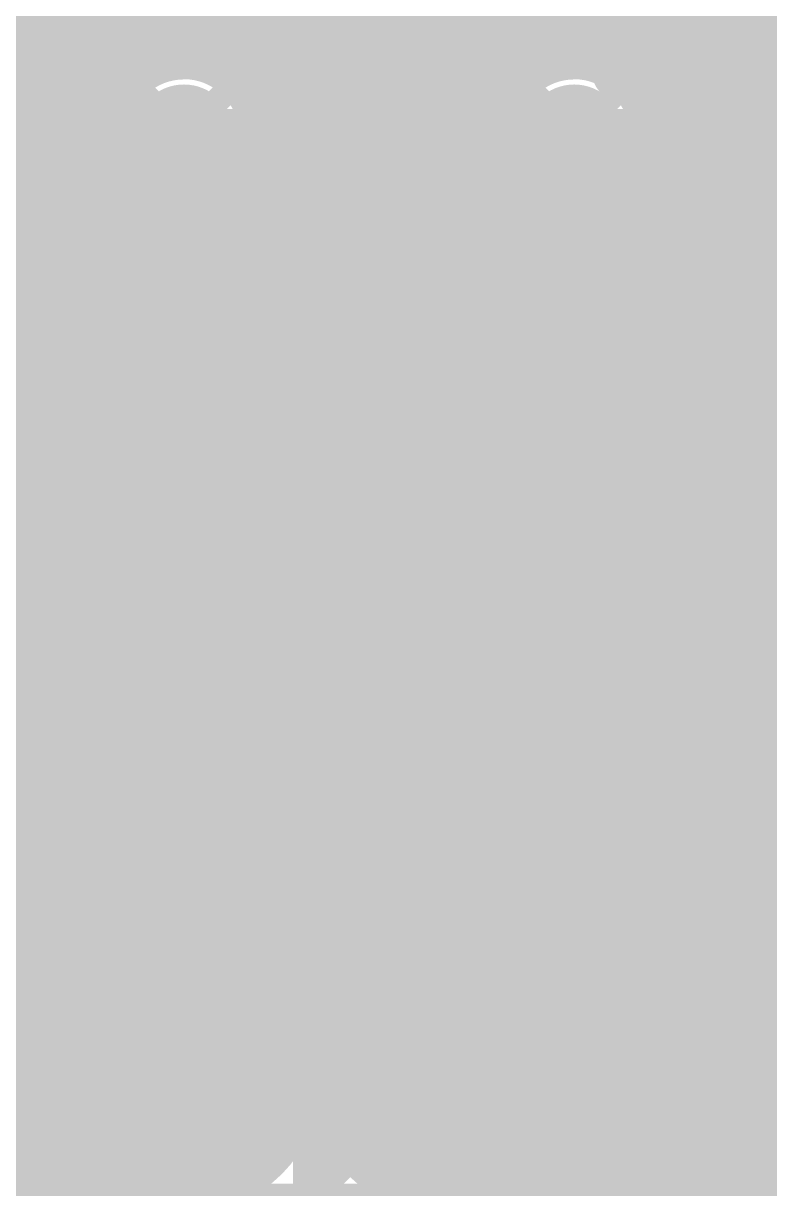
# Model space of a CAD drawing. Extents: x -118 to 4, y -52 to 56.
# Drawn here: x -15.62 to -8.09, y 8.43 to 20.19 of the extents above; entities that cross this region are included whole.
import ezdxf

# ---------------------------------------------------------------- set-up
doc = ezdxf.new("R2010")
doc.units = 0
doc.header["$MEASUREMENT"] = 0
doc.layers.get('0').update_dxf_attribs({"linetype": 'CONTINUOUS'})
for name, color, linetype in [('22-302-0_BOT', 7, 'CONTINUOUS'), ('22-302-0_DRD', 7, 'CONTINUOUS'), ('22-302-0_DRL', 2, 'CONTINUOUS'), ('22-302-0_GND', 1, 'CONTINUOUS'), ('22-302-0_IN1', 3, 'CONTINUOUS'), ('22-302-0_SMB', 5, 'CONTINUOUS'), ('22-302-0_SMT', 10, 'CONTINUOUS'), ('22-302-0_SPT', 9, 'CONTINUOUS'), ('22-302-0_SST', 11, 'CONTINUOUS'), ('22-302-0_TOP', 13, 'CONTINUOUS'), ('THRUHOLE_TAP', 7, 'CONTINUOUS')]:
    doc.layers.add(name, color=color, linetype=linetype)

# ---------------------------------------------------------------- blocks, each defined once
blk = doc.blocks.new('OBLONG_22')
at = {"const_width": 1.6002}
blk.add_lwpolyline([(0, 0.19939), (0, -0.19939)], dxfattribs=at)
at = {"const_width": 0.8001}
for points in [[(-0.40005, 0.19939, 1), (0.40005, 0.19939, 1)], [(-0.40005, -0.19939, 1), (0.40005, -0.19939, 1)]]:
    blk.add_lwpolyline(points, format="xyb", close=True, dxfattribs=at)
blk = doc.blocks.new('ROUND_50')
at = {"const_width": 0.35052}
blk.add_lwpolyline([(-0.17526, 0, 1), (0.17526, 0, 1)], format="xyb", close=True, dxfattribs=at)
blk = doc.blocks.new('ROUND_100')
at = {"const_width": 0.59944}
blk.add_lwpolyline([(-0.29972, 0, 1), (0.29972, 0, 1)], format="xyb", close=True, dxfattribs=at)
blk = doc.blocks.new('ROUND_107')
at = {"const_width": 0.10033}
blk.add_lwpolyline([(-0.050164, 0, 1), (0.050164, 0, 1)], format="xyb", close=True, dxfattribs=at)
blk = doc.blocks.new('ROUND_78')
at = {"const_width": 1.30429}
blk.add_lwpolyline([(-0.652144, 0, 1), (0.652144, 0, 1)], format="xyb", close=True, dxfattribs=at)
blk = doc.blocks.new('ROUND_93')
at = {"const_width": 0.50038}
blk.add_lwpolyline([(-0.25019, 0, 1), (0.25019, 0, 1)], format="xyb", close=True, dxfattribs=at)
blk = doc.blocks.new('ROUND_21')
at = {"const_width": 0.99949}
blk.add_lwpolyline([(-0.499744, 0, 1), (0.499744, 0, 1)], format="xyb", close=True, dxfattribs=at)
blk = doc.blocks.new('ROUND_58')
at = {"const_width": 0.35052}
blk.add_lwpolyline([(-0.17526, 0, 1), (0.17526, 0, 1)], format="xyb", close=True, dxfattribs=at)
blk = doc.blocks.new('RECTANGLE_2')
blk.add_solid([(0.4826, 0.4064), (0.4826, -0.4064), (-0.4826, 0.4064), (-0.4826, -0.4064)])
blk = doc.blocks.new('RECTANGLE_38')
blk.add_solid([(0.44958, 0.65024), (0.44958, -0.65024), (-0.44958, 0.65024), (-0.44958, -0.65024)])
blk = doc.blocks.new('ROUND_98')
at = {"const_width": 0.10033}
blk.add_lwpolyline([(-0.050164, 0, 1), (0.050164, 0, 1)], format="xyb", close=True, dxfattribs=at)

msp = doc.modelspace()

# ---------------------------------------------------------------- linework, layer by layer
at = {"layer": '22-302-0_BOT'}
for points, const_width in [([(-61.5823, 19.1262), (-60.7441, 18.288), (-60.706, 18.288), (-57.658, 15.24), (-39.878, 15.24), (-38.481, 16.637), (-25.527, 16.637), (-24.13, 18.034), (-18.796, 18.034), (-17.018, 19.812), (-5.842, 19.812), (-1.016, 24.638), (-1.016, 39.751)], 0.2032), ([(1.651, 19.2024), (-16.764, 19.2024)], 0.254), ([(-5.842, 19.2024), (-16.764, 19.2024)], 0.254), ([(-15.6718, 19.2024), (-15.6718, 13.335)], 0.254), ([(-15.4432, 19.2024), (-15.4432, 13.335)], 0.254), ([(-15.2146, 19.2024), (-15.2146, 13.335)], 0.254), ([(-14.986, 19.2024), (-14.986, 13.335)], 0.254), ([(-14.7574, 19.2024), (-14.7574, 13.335)], 0.254), ([(-14.5288, 19.2024), (-14.5288, 13.335)], 0.254), ([(-14.3002, 19.2024), (-14.3002, 13.335)], 0.254), ([(-14.0716, 19.2024), (-14.0716, 13.335)], 0.254), ([(-13.843, 19.2024), (-13.843, 13.335)], 0.254), ([(-13.6144, 19.2024), (-13.6144, 13.335)], 0.254), ([(-13.3858, 19.2024), (-13.3858, 13.335)], 0.254), ([(-13.1572, 19.2024), (-13.1572, 13.335)], 0.254), ([(-12.9286, 19.2024), (-12.9286, 13.335)], 0.254), ([(-12.7, 19.2024), (-12.7, 13.335)], 0.254), ([(-12.4714, 19.2024), (-12.4714, 13.335)], 0.254), ([(-12.2428, 19.2024), (-12.2428, 13.335)], 0.254), ([(-12.0142, 19.2024), (-12.0142, 13.335)], 0.254), ([(-11.7856, 19.2024), (-11.7856, 13.335)], 0.254), ([(-11.557, 19.2024), (-11.557, 13.335)], 0.254), ([(-11.3284, 19.2024), (-11.3284, 13.335)], 0.254), ([(-11.0998, 19.2024), (-11.0998, 13.335)], 0.254), ([(-10.8712, 19.2024), (-10.8712, 13.335)], 0.254), ([(-10.6426, 19.2024), (-10.6426, 13.335)], 0.254), ([(-10.414, 19.2024), (-10.414, 13.335)], 0.254), ([(-10.1854, 19.2024), (-10.1854, 13.335)], 0.254), ([(-9.9568, 19.2024), (-9.9568, 13.335)], 0.254), ([(-9.7282, 19.2024), (-9.7282, 13.335)], 0.254), ([(-9.4996, 19.2024), (-9.4996, 13.335)], 0.254), ([(-9.271, 19.2024), (-9.271, 13.335)], 0.254), ([(-9.0424, 19.2024), (-9.0424, 13.335)], 0.254), ([(-8.8138, 19.2024), (-8.8138, 13.335)], 0.254), ([(-8.5852, 19.2024), (-8.5852, 13.335)], 0.254), ([(-8.3566, 19.2024), (-8.3566, 13.335)], 0.254), ([(-8.128, 19.2024), (-8.128, 13.335)], 0.254), ([(1.651, 18.9738), (-16.9926, 18.9738)], 0.254), ([(1.651, 18.7452), (-17.2212, 18.7452)], 0.254), ([(1.651, 18.5166), (-17.272, 18.5166)], 0.254), ([(1.651, 18.288), (-17.272, 18.288)], 0.254), ([(1.651, 18.0594), (-17.272, 18.0594)], 0.254), ([(1.651, 17.8308), (-17.272, 17.8308)], 0.254), ([(1.651, 17.6022), (-17.272, 17.6022)], 0.254), ([(1.651, 17.3736), (-17.272, 17.3736)], 0.254), ([(1.651, 17.145), (-17.272, 17.145)], 0.254), ([(1.651, 16.9164), (-17.272, 16.9164)], 0.254), ([(1.651, 16.6878), (-17.272, 16.6878)], 0.254), ([(1.651, 16.4592), (-17.272, 16.4592)], 0.254), ([(1.651, 16.2306), (-17.272, 16.2306)], 0.254), ([(1.651, 16.002), (-17.272, 16.002)], 0.254), ([(1.651, 15.7734), (-17.272, 15.7734)], 0.254), ([(1.651, 15.5448), (-17.272, 15.5448)], 0.254), ([(1.651, 15.3162), (-17.272, 15.3162)], 0.254), ([(1.651, 15.0876), (-17.272, 15.0876)], 0.254), ([(1.651, 14.859), (-17.272, 14.859)], 0.254), ([(1.651, 14.6304), (-17.02562, 14.6304)], 0.254), ([(1.651, 14.4018), (-16.87322, 14.4018)], 0.254), ([(1.651, 14.1732), (-16.80464, 14.1732)], 0.254), ([(1.651, 13.9446), (-16.8021, 13.9446)], 0.254), ([(1.651, 13.716), (-16.86052, 13.716)], 0.254), ([(1.651, 13.4874), (-17.00276, 13.4874)], 0.254), ([(-7.62, 13.335), (-17.17294, 13.335)], 0.254), ([(-8.255, 12.7), (-17.272, 12.7)], 0.254), ([(-15.5448, 12.7), (-15.5448, 10.40638)], 0.254), ([(-15.3162, 12.7), (-15.3162, 9.8933)], 0.254), ([(-15.0876, 12.7), (-15.0876, 6.63956)], 0.254), ([(-14.859, 12.7), (-14.859, 10.34796)], 0.254), ([(-14.6304, 12.7), (-14.6304, 10.5918)], 0.254), ([(-14.4018, 12.7), (-14.4018, 10.7315)], 0.254), ([(-14.1732, 12.7), (-14.1732, 10.8077)], 0.254), ([(-13.9446, 12.7), (-13.9446, 10.8331)], 0.254), ([(-13.716, 12.7), (-13.716, 10.81278)], 0.254), ([(-13.4874, 12.7), (-13.4874, 10.7442)], 0.254), ([(-13.2588, 12.7), (-13.2588, 10.61212)], 0.254), ([(-13.0302, 12.7), (-13.0302, 10.3886)], 0.254), ([(-12.8016, 12.7), (-12.8016, 9.7663)], 0.254), ([(-12.573, 12.7), (-12.573, 9.15416)], 0.254), ([(-12.3444, 12.7), (-12.3444, 10.36828)], 0.254), ([(-12.1158, 12.7), (-12.1158, 10.60196)], 0.254), ([(-11.8872, 12.7), (-11.8872, 10.73658)], 0.254), ([(-11.6586, 12.7), (-11.6586, 10.81024)], 0.254), ([(-11.43, 12.7), (-11.43, 10.83564)], 0.254), ([(-11.2014, 12.7), (-11.2014, 10.81024)], 0.254), ([(-10.9728, 12.7), (-10.9728, 10.73658)], 0.254), ([(-10.7442, 12.7), (-10.7442, 10.60196)], 0.254), ([(-10.5156, 12.7), (-10.5156, 10.36828)], 0.254), ([(-10.287, 12.7), (-10.287, 2.67716)], 0.254), ([(-10.0584, 12.7), (-10.0584, 9.7663)], 0.254), ([(-9.8298, 12.7), (-9.8298, 10.3886)], 0.254), ([(-9.6012, 12.7), (-9.6012, 10.61212)], 0.254), ([(-9.3726, 12.7), (-9.3726, 10.7442)], 0.254), ([(-9.144, 12.7), (-9.144, 10.81278)], 0.254), ([(-8.9154, 12.7), (-8.9154, 10.8331)], 0.254), ([(-8.6868, 12.7), (-8.6868, 10.8077)], 0.254), ([(-8.4582, 12.7), (-8.4582, 10.7315)], 0.254), ([(-8.255, 12.7), (-8.255, 10.60958)], 0.254), ([(-8.255, 12.5222), (-31.8516, 12.5222)], 0.254), ([(-8.255, 12.2936), (-31.8516, 12.2936)], 0.254), ([(-8.255, 12.065), (-31.8516, 12.065)], 0.254), ([(-8.255, 11.8364), (-31.8516, 11.8364)], 0.254), ([(-8.255, 11.6078), (-31.8516, 11.6078)], 0.254), ([(-8.255, 11.3792), (-31.8516, 11.3792)], 0.254), ([(-8.255, 11.1506), (-31.8516, 11.1506)], 0.254), ([(-8.255, 10.922), (-31.8516, 10.922)], 0.254), ([(-14.478, 10.6934), (-15.88262, 10.6934)], 0.254), ([(-11.9761, 10.6934), (-13.38326, 10.6934)], 0.254), ([(-9.47674, 10.6934), (-10.88136, 10.6934)], 0.254), ([(-8.255, 10.6934), (-8.382, 10.6934)], 0.254), ([(-14.76502, 10.4648), (-15.59306, 10.4648)], 0.254), ([(-12.26566, 10.4648), (-13.0937, 10.4648)], 0.254), ([(-9.7663, 10.4648), (-10.59434, 10.4648)], 0.254), ([(-14.92758, 10.2362), (-15.43304, 10.2362)], 0.254), ([(-12.42822, 10.2362), (-12.93114, 10.2362)], 0.254), ([(-9.92632, 10.2362), (-10.43178, 10.2362)], 0.254), ([(-15.01902, 10.0076), (-15.3416, 10.0076)], 0.254), ([(-12.51966, 10.0076), (-12.8397, 10.0076)], 0.254), ([(-10.01776, 10.0076), (-10.34034, 10.0076)], 0.254), ([(-15.05712, 9.779), (-15.30096, 9.779)], 0.254), ([(-12.55776, 9.779), (-12.8016, 9.779)], 0.254), ([(-10.0584, 9.779), (-10.30224, 9.779)], 0.254), ([(-15.30096, 9.70534), (-15.30096, 9.30402)], 0.254), ([(-15.05966, 9.70534), (-15.05966, 9.30402)], 0.254), ([(-12.79906, 9.70534), (-12.79906, 9.30402)], 0.254), ([(-12.5603, 9.70534), (-12.5603, 9.30402)], 0.254), ([(-10.2997, 9.70534), (-10.2997, 9.30402)], 0.254), ([(-10.06094, 9.70534), (-10.06094, 9.30402)], 0.254), ([(-11.43, 9.50468), (-11.57732, 9.50468), (-12.7, 8.382), (-12.7, 3.81), (-16.51, 0), (-16.51, -0.3302)], 0.3048), ([(-15.05966, 9.5504), (-15.30096, 9.5504)], 0.254), ([(-12.5603, 9.5504), (-12.79906, 9.5504)], 0.254), ([(-10.06094, 9.5504), (-10.2997, 9.5504)], 0.254), ([(-8.89, -0.3302), (-8.89, 1.27), (-7.6708, 2.4892), (-7.6708, 8.24484), (-8.93064, 9.50468)], 0.3048), ([(-15.05966, 9.3218), (-15.30096, 9.3218)], 0.254), ([(-12.5603, 9.3218), (-12.79906, 9.3218)], 0.254), ([(-10.06094, 9.3218), (-10.2997, 9.3218)], 0.254), ([(-12.55268, 9.17448), (-12.90828, 8.81888)], 0.254), ([(-12.8016, 9.24306), (-12.8016, 8.92556)], 0.254), ([(-10.0584, 9.24306), (-10.0584, 7.26694)], 0.254), ([(-15.03934, 9.0932), (-15.31874, 9.0932)], 0.254), ([(-15.3162, 9.11352), (-15.3162, 7.39394)], 0.254), ([(-12.63396, 9.0932), (-12.81938, 9.0932)], 0.254), ([(-10.04062, 9.0932), (-10.32002, 9.0932)], 0.254), ([(-14.97076, 8.8646), (-15.38986, 8.8646)], 0.254), ([(-12.86256, 8.8646), (-12.88796, 8.8646)], 0.254), ([(-9.9695, 8.8646), (-10.3886, 8.8646)], 0.254), ([(-15.5448, 8.60298), (-15.5448, 7.90702)], 0.254), ([(-14.84122, 8.636), (-15.5194, 8.636)], 0.254), ([(-14.859, 8.6614), (-14.859, 7.8486)], 0.254), ([(-9.83996, 8.636), (-10.51814, 8.636)], 0.254), ([(-10.5156, 8.64108), (-10.5156, 7.86892)], 0.254), ([(-9.8298, 8.62076), (-9.8298, 7.8867)], 0.254), ([(-14.6177, 8.4074), (-15.74292, 8.4074)], 0.254), ([(-14.6304, 8.41756), (-14.6304, 8.0899)], 0.254), ([(-10.7442, 8.40486), (-10.7442, 8.1026)], 0.254), ([(-9.61644, 8.4074), (-10.74166, 8.4074)], 0.254), ([(-9.6012, 8.3947), (-9.6012, 8.11276)], 0.254)]:
    msp.add_lwpolyline(points, dxfattribs=dict(at, const_width=const_width))
at = {"layer": '22-302-0_BOT', "const_width": 0.254}
for points in [[(-15.30096, 9.70534, 0.4142136), (-16.43126, 10.83564)], [(-13.92936, 10.83564, 0.4142136), (-15.05966, 9.70534)], [(-12.79906, 9.70534, 0.4142136), (-13.92936, 10.83564)], [(-11.43, 10.83564, 0.4142136), (-12.5603, 9.70534)], [(-10.2997, 9.70534, 0.4142136), (-11.43, 10.83564)], [(-8.93064, 10.83564, 0.4142136), (-10.06094, 9.70534)], [(-8.255, 10.60958, 0.1618158), (-8.93064, 10.83412)], [(-16.01216, 8.255, 0.3067928), (-15.30096, 9.30402)], [(-15.05966, 9.30402, 0.3067933), (-14.34846, 8.255)], [(-12.90828, 8.81888, 0.1113442), (-12.79889, 9.30402)], [(-12.5603, 9.30402, 0.0287271), (-12.55285, 9.17446)], [(-11.0109, 8.255, 0.3067928), (-10.2997, 9.30402)], [(-10.06094, 9.30402, 0.3073649), (-9.3472, 8.255)]]:
    msp.add_lwpolyline(points, format="xyb", dxfattribs=at)
at = {"layer": '22-302-0_DRD', "const_width": 0.254}
for points in [[(-13.3604, 19.7104), (-14.6304, 18.4404)], [(-13.3604, 18.4404), (-14.6304, 19.7104)], [(-9.4234, 19.7104), (-10.6934, 18.4404)], [(-9.4234, 18.4404), (-10.6934, 19.7104)], [(-14.56436, 10.13968), (-14.56436, 9.50468)], [(-13.92936, 10.13968), (-14.56436, 10.13968)], [(-13.92936, 8.86968), (-13.92936, 10.13968)], [(-12.065, 10.13968), (-12.065, 9.50468)], [(-11.43, 10.13968), (-12.065, 10.13968)], [(-11.43, 8.86968), (-11.43, 10.13968)], [(-9.56564, 10.13968), (-9.56564, 9.50468)], [(-8.93064, 10.13968), (-9.56564, 10.13968)], [(-8.93064, 8.86968), (-8.93064, 10.13968)], [(-14.56436, 9.50468), (-13.29436, 9.50468)], [(-13.29436, 9.50468), (-13.29436, 8.86968)], [(-12.065, 9.50468), (-10.795, 9.50468)], [(-10.795, 9.50468), (-10.795, 8.86968)], [(-9.56564, 9.50468), (-8.29564, 9.50468)], [(-8.29564, 9.50468), (-8.29564, 8.86968)], [(-13.29436, 8.86968), (-13.92936, 8.86968)], [(-10.795, 8.86968), (-11.43, 8.86968)], [(-8.29564, 8.86968), (-8.93064, 8.86968)]]:
    msp.add_lwpolyline(points, dxfattribs=at)
at = {"layer": '22-302-0_IN1', "const_width": 0.254}
for points in [[(-13.843, 55.372), (-13.843, 19.7358)], [(-13.6144, 55.372), (-13.6144, 19.63674)], [(-13.3858, 55.372), (-13.3858, 19.37766)], [(-13.1572, 55.372), (-13.1572, 10.58672)], [(-12.9286, 55.372), (-12.9286, 10.37844)], [(-12.7, 55.372), (-12.7, 10.01014)], [(-12.4714, 55.372), (-12.4714, 10.33272)], [(-12.2428, 55.372), (-12.2428, 10.55624)], [(-8.3566, 44.45), (-8.3566, 10.70356)], [(-8.5852, 44.14266), (-8.5852, 10.78992)], [(-8.8138, 43.95978), (-8.8138, 10.83056)], [(-9.7282, 43.76928), (-9.7282, 19.66976)], [(-9.4996, 43.75404), (-9.4996, 19.46148)], [(-9.271, 43.77944), (-9.271, 10.78992)], [(-9.0424, 43.84548), (-9.0424, 10.83056)], [(-12.0142, 39.24808), (-12.0142, 10.69848)], [(-11.7856, 39.11092), (-11.7856, 10.78484)], [(-14.0716, 26.50744), (-14.0716, 19.7485)], [(-11.557, 26.42616), (-11.557, 10.82802)], [(-14.3002, 26.14422), (-14.3002, 19.68246)], [(-11.3284, 26.1239), (-11.3284, 10.83056)], [(-14.5288, 26.01976), (-14.5288, 19.4945)], [(-14.7574, 23.82774), (-14.7574, 10.54608)], [(-9.9568, 23.78202), (-9.9568, 19.74596)], [(-11.0998, 23.74138), (-11.0998, 10.79246)], [(-15.6718, 23.52294), (-15.6718, 10.59688)], [(-14.986, 23.56612), (-14.986, 10.3124)], [(-10.8712, 23.53564), (-10.8712, 10.71118)], [(-10.1854, 23.55088), (-10.1854, 19.74088)], [(-15.4432, 23.45436), (-15.4432, 10.39622)], [(-15.2146, 23.46706), (-15.2146, 10.04316)], [(-10.6426, 23.4569), (-10.6426, 19.42084)], [(-10.414, 23.46198), (-10.414, 19.65198)], [(-8.128, 22.61616), (-8.128, 10.5664)], [(2.921, 20.2692), (-27.09164, 20.2692)], [(2.921, 20.0406), (-27.0129, 20.0406)], [(2.921, 19.812), (-27.01798, 19.812)], [(-14.44498, 19.5834), (-27.10688, 19.5834)], [(-10.50798, 19.5834), (-13.54328, 19.5834)], [(-6.82498, 19.5834), (-9.60628, 19.5834)], [(-14.61262, 19.3548), (-20.18538, 19.3548)], [(-10.67562, 19.3548), (-13.37564, 19.3548)], [(-6.99262, 19.3548), (-9.43864, 19.3548)], [(-14.67104, 19.1262), (-19.97964, 19.1262)], [(-10.73404, 19.1262), (-13.31722, 19.1262)], [(-7.05104, 19.1262), (-9.38022, 19.1262)], [(-14.65072, 18.8976), (-19.9009, 18.8976)], [(-10.71372, 18.8976), (-13.33754, 18.8976)], [(-7.03072, 18.8976), (-9.40054, 18.8976)], [(-13.3858, 18.7706), (-13.3858, 10.7188)], [(-10.6426, 18.72742), (-10.6426, 10.57656)], [(-9.4996, 18.68678), (-9.4996, 10.7061)], [(-14.53896, 18.669), (-19.90598, 18.669)], [(-14.5288, 18.65376), (-14.5288, 10.69086)], [(-10.60196, 18.669), (-13.4493, 18.669)], [(-6.91896, 18.669), (-9.5123, 18.669)], [(-14.3002, 18.4658), (-14.3002, 10.7823)], [(-13.6144, 18.51152), (-13.6144, 10.79754)], [(-10.414, 18.49628), (-10.414, 10.3632)], [(-9.7282, 18.4785), (-9.7282, 10.56894)], [(-14.23924, 18.4404), (-19.99488, 18.4404)], [(-14.0716, 18.39976), (-14.0716, 10.82802)], [(-13.843, 18.41246), (-13.843, 10.83056)], [(-10.30224, 18.4404), (-13.74902, 18.4404)], [(-10.1854, 18.40738), (-10.1854, 9.97458)], [(-9.9568, 18.4023), (-9.9568, 10.3505)], [(-6.61924, 18.4404), (-9.81202, 18.4404)], [(2.921, 18.2118), (-20.22602, 18.2118)], [(2.921, 17.9832), (-25.35936, 17.9832)], [(2.921, 17.7546), (-25.37206, 17.7546)], [(2.921, 17.526), (-25.47112, 17.526)], [(2.921, 17.2974), (-18.37436, 17.2974)], [(2.921, 17.0688), (-18.18894, 17.0688)], [(2.921, 16.8402), (-18.12036, 16.8402)], [(2.921, 16.6116), (-18.13306, 16.6116)], [(2.921, 16.383), (-18.23212, 16.383)], [(2.921, 16.1544), (-18.49374, 16.1544)], [(2.921, 15.9258), (-33.23082, 15.9258)], [(2.921, 15.6972), (-33.25114, 15.6972)], [(2.921, 15.4686), (-33.3629, 15.4686)], [(2.921, 15.24), (-33.66516, 15.24)], [(2.921, 15.0114), (-37.05606, 15.0114)], [(2.921, 14.7828), (-37.04336, 14.7828)], [(2.921, 14.5542), (-17.20088, 14.5542)], [(2.921, 14.3256), (-17.03324, 14.3256)], [(2.921, 14.097), (-16.97482, 14.097)], [(2.921, 13.8684), (-16.99514, 13.8684)], [(2.921, 13.6398), (-17.1069, 13.6398)], [(2.921, 13.4112), (-17.40916, 13.4112)], [(2.921, 13.1826), (-38.40226, 13.1826)], [(2.921, 12.954), (-38.14064, 12.954)], [(2.921, 12.7254), (-24.98344, 12.7254)], [(2.921, 12.4968), (-24.62022, 12.4968)], [(2.921, 12.2682), (-24.49576, 12.2682)], [(2.921, 12.0396), (-24.46528, 12.0396)], [(2.921, 11.811), (-24.51608, 11.811)], [(2.921, 11.5824), (-24.66594, 11.5824)], [(2.921, 11.3538), (-28.34894, 11.3538)], [(2.921, 11.1252), (-28.28036, 11.1252)], [(2.921, 10.8966), (-28.29306, 10.8966)], [(-14.57452, 10.668), (-15.7861, 10.668)], [(-12.07516, 10.668), (-13.2842, 10.668)], [(-9.57326, 10.668), (-10.78484, 10.668)], [(-7.0739, 10.668), (-8.28548, 10.668)], [(-14.87678, 10.4394), (-15.48384, 10.4394)], [(-12.37488, 10.4394), (-12.98448, 10.4394)], [(-9.87552, 10.4394), (-10.48258, 10.4394)], [(-7.37616, 10.4394), (-7.98322, 10.4394)], [(-15.05712, 10.2108), (-15.3035, 10.2108)], [(-12.55776, 10.2108), (-12.8016, 10.2108)], [(-10.05586, 10.2108), (-10.30224, 10.2108)]]:
    msp.add_lwpolyline(points, dxfattribs=at)
for points in [[(-13.9954, 19.75358, 0.4142136), (-14.67358, 19.0754)], [(-13.31468, 19.0754, 0.4142136), (-13.9954, 19.75612)], [(-10.0584, 19.75358, 0.4142136), (-10.73658, 19.0754)], [(-9.37768, 19.0754, 0.4142136), (-10.0584, 19.75612)], [(-14.67358, 19.0754, 0.4142136), (-13.9954, 18.39722)], [(-13.9954, 18.39468, 0.4142136), (-13.31468, 19.0754)], [(-10.73658, 19.0754, 0.4142136), (-10.0584, 18.39722)], [(-10.0584, 18.39468, 0.4142136), (-9.37768, 19.0754)], [(-15.17904, 9.95934, 0.3155145), (-16.43126, 10.83564)], [(-13.92936, 10.83564, 0.3153358), (-15.17904, 9.95934)], [(-12.67968, 9.95934, 0.3153354), (-13.92936, 10.83564)], [(-11.43, 10.83564, 0.3153358), (-12.67968, 9.95934)], [(-10.18032, 9.95934, 0.3153354), (-11.43, 10.83564)], [(-8.93064, 10.83564, 0.3153358), (-10.18032, 9.95934)], [(-7.68096, 9.95934, 0.3153354), (-8.93064, 10.83564)]]:
    msp.add_lwpolyline(points, format="xyb", dxfattribs=at)
at = {"layer": '22-302-0_SST', "const_width": 0.1524}
for points in [[(-17.27454, 20.42668), (-17.27454, 24.4221), (-14.47546, 24.4221), (-14.47546, 20.0279), (-16.87322, 20.0279), (-17.27454, 20.42668)], [(-13.46454, 20.42668), (-13.46454, 24.4221), (-10.66546, 24.4221), (-10.66546, 20.0279), (-13.06322, 20.0279), (-13.46454, 20.42668)], [(-9.65454, 20.42668), (-9.65454, 24.4221), (-6.85546, 24.4221), (-6.85546, 20.0279), (-9.25322, 20.0279), (-9.65454, 20.42668)], [(-13.50518, 19.84502), (-13.50518, 19.5199)], [(-13.36802, 19.85264), (-13.36802, 19.51228)], [(-9.69518, 19.84502), (-9.69518, 19.5199)], [(-9.55802, 19.85264), (-9.55802, 19.51228)], [(-13.25626, 19.74088), (-13.59662, 19.74088)], [(-9.44626, 19.74088), (-9.78662, 19.74088)], [(-13.26388, 19.60372), (-13.589, 19.60372)], [(-9.45388, 19.60372), (-9.779, 19.60372)], [(-15.4305, 17.9705), (-15.4305, 15.0495), (-13.7922, 15.0495), (-13.7922, 17.9705), (-15.4305, 17.9705)], [(-13.5255, 17.9705), (-13.5255, 15.0495), (-11.8872, 15.0495), (-11.8872, 17.9705), (-13.5255, 17.9705)], [(-11.6205, 17.9705), (-11.6205, 15.0495), (-9.9822, 15.0495), (-9.9822, 17.9705), (-11.6205, 17.9705)], [(-9.7155, 17.9705), (-9.7155, 15.0495), (-8.0772, 15.0495), (-8.0772, 17.9705), (-9.7155, 17.9705)], [(-10.51306, 14.29512), (-10.34542, 14.35354), (-10.34542, 14.70914), (-10.51306, 14.76756), (-10.85342, 14.76756), (-11.02106, 14.65072), (-11.02106, 14.29512), (-11.36142, 14.29512), (-11.36142, 14.76756)], [(-8.60806, 14.29512), (-8.44042, 14.41196), (-8.44042, 14.65072), (-8.60806, 14.76756), (-8.77824, 14.76756), (-9.11606, 14.53134), (-9.45642, 14.76756), (-9.45642, 14.29512)], [(-14.19606, 14.16812), (-14.02842, 14.28496), (-14.02842, 14.52372), (-14.19606, 14.64056), (-14.36624, 14.64056), (-14.70406, 14.40434), (-15.04442, 14.64056), (-15.04442, 14.16812)], [(-12.25042, 14.65072), (-12.25042, 14.41196)], [(-12.25042, 14.53134), (-13.26642, 14.53134), (-13.09624, 14.41196)], [(-12.25042, 13.92936), (-12.25042, 13.45692), (-12.92606, 13.92936), (-13.09624, 13.92936), (-13.26642, 13.87094), (-13.26642, 13.51534), (-13.09624, 13.45692)], [(-10.34542, 13.92936), (-10.34542, 13.45692), (-11.02106, 13.92936), (-11.19124, 13.92936), (-11.36142, 13.87094), (-11.36142, 13.51534), (-11.19124, 13.45692)], [(-8.44042, 13.92936), (-8.44042, 13.45692), (-9.11606, 13.92936), (-9.28624, 13.92936), (-9.45642, 13.87094), (-9.45642, 13.51534), (-9.28624, 13.45692)], [(-14.02842, 13.80236), (-14.02842, 13.32992), (-14.70406, 13.80236), (-14.87424, 13.80236), (-15.04442, 13.74394), (-15.04442, 13.38834), (-14.87424, 13.32992)], [(-12.75842, 12.61872), (-12.75842, 12.97432), (-12.92606, 13.09116), (-13.09624, 13.09116), (-13.26642, 12.97432), (-13.26642, 12.61872), (-12.25042, 12.61872)], [(-12.75842, 12.91336), (-12.25042, 13.09116)], [(-10.51306, 13.09116), (-10.34542, 13.03274), (-10.34542, 12.67714), (-10.51306, 12.61872), (-11.19124, 12.61872), (-11.36142, 12.67714), (-11.36142, 13.03274), (-11.19124, 13.09116)], [(-8.94842, 12.61872), (-8.94842, 12.97432), (-9.11606, 13.09116), (-9.28624, 13.09116), (-9.45642, 12.97432), (-9.45642, 12.61872), (-8.44042, 12.61872)], [(-8.94842, 12.91336), (-8.44042, 13.09116)], [(-14.19606, 12.96416), (-14.02842, 12.90574), (-14.02842, 12.55014), (-14.19606, 12.49172), (-14.87424, 12.49172), (-15.04442, 12.55014), (-15.04442, 12.90574), (-14.87424, 12.96416)], [(-13.62964, 4.43484), (-14.03096, 4.43484), (-14.03096, 5.26542), (-18.15084, 5.26542), (-18.15084, 11.24458), (-4.70916, 11.24458), (-4.70916, 5.26542), (-8.82904, 5.26542), (-8.82904, 4.43484), (-9.23036, 4.43484), (-9.23036, 3.25374), (-13.62964, 3.25374), (-13.62964, 4.43484), (-13.62964, 5.91058), (-12.81938, 5.91058)], [(-15.31874, 10.59942), (-17.5387, 10.59942), (-17.5387, 8.40994), (-15.31874, 8.40994), (-15.31874, 10.59942)], [(-12.81938, 10.59942), (-15.03934, 10.59942), (-15.03934, 8.40994), (-12.81938, 8.40994), (-12.81938, 10.59942)], [(-10.32002, 10.59942), (-12.53998, 10.59942), (-12.53998, 8.40994), (-10.32002, 8.40994), (-10.32002, 10.59942)], [(-7.82066, 10.59942), (-10.04062, 10.59942), (-10.04062, 8.40994), (-7.82066, 8.40994), (-7.82066, 10.59942)], [(-14.24686, 9.82218), (-14.24686, 9.18718), (-13.61186, 9.18718), (-13.76172, 9.33704), (-13.76172, 9.67232), (-13.61186, 9.82218), (-14.24686, 9.82218), (-14.097, 9.67232), (-14.097, 9.33704), (-13.76172, 9.33704)], [(-13.61186, 9.82218), (-13.61186, 9.18718)], [(-11.7475, 9.82218), (-11.7475, 9.18718), (-11.1125, 9.18718), (-11.26236, 9.33704), (-11.26236, 9.67232), (-11.1125, 9.82218), (-11.7475, 9.82218), (-11.59764, 9.67232), (-11.59764, 9.33704), (-11.26236, 9.33704)], [(-11.1125, 9.82218), (-11.1125, 9.18718)], [(-9.24814, 9.82218), (-9.24814, 9.18718), (-8.61314, 9.18718), (-8.763, 9.33704), (-8.763, 9.67232), (-8.61314, 9.82218), (-9.24814, 9.82218), (-9.09828, 9.67232), (-9.09828, 9.33704), (-8.763, 9.33704)], [(-8.61314, 9.82218), (-8.61314, 9.18718)], [(-14.097, 9.67232), (-13.76172, 9.67232)], [(-11.59764, 9.67232), (-11.26236, 9.67232)], [(-9.09828, 9.67232), (-8.763, 9.67232)], [(-14.24686, 9.18718), (-14.097, 9.33704)], [(-11.7475, 9.18718), (-11.59764, 9.33704)], [(-9.24814, 9.18718), (-9.09828, 9.33704)]]:
    msp.add_lwpolyline(points, dxfattribs=at)
for points in [[(-13.42644, 19.8628, 0.4142136), (-13.60678, 19.68246)], [(-13.2461, 19.68246, 0.4142136), (-13.42644, 19.8628)], [(-9.61644, 19.8628, 0.4142136), (-9.79678, 19.68246)], [(-9.4361, 19.68246, 0.4142136), (-9.61644, 19.8628)], [(-13.60678, 19.68246, 0.4142136), (-13.42644, 19.50212)], [(-13.42644, 19.50212, 0.4142136), (-13.2461, 19.68246)], [(-9.79678, 19.68246, 0.4142136), (-9.61644, 19.50212)], [(-9.61644, 19.50212, 0.4142136), (-9.4361, 19.68246)]]:
    msp.add_lwpolyline(points, format="xyb", dxfattribs=at)
at = {"layer": '22-302-0_TOP'}
for points, const_width in [([(-14.605, 17.2212), (-14.605, 17.272), (-15.24, 17.907), (-15.24, 19.0754)], 0.635), ([(-15.24, 19.0754), (-13.9954, 19.0754)], 0.635), ([(-10.795, 17.2212), (-10.795, 17.399), (-11.43, 18.034), (-11.43, 19.0754)], 0.635), ([(-11.43, 19.0754), (-10.0584, 19.0754)], 0.635), ([(-12.7, 19.0754), (-12.7, 17.2212)], 0.3048), ([(-8.89, 19.0754), (-8.89, 17.2212)], 0.3048), ([(-14.605, 15.7988), (-15.0368, 15.7988), (-16.4592, 17.2212), (-16.51, 17.2212)], 0.3048), ([(-10.795, 15.7988), (-11.2268, 15.7988), (-12.6492, 17.2212), (-12.7, 17.2212)], 0.3048), ([(-6.985, 15.7988), (-7.4168, 15.7988), (-8.8392, 17.2212), (-8.89, 17.2212)], 0.3048), ([(-11.43, 7.00532), (-12.7, 8.27532), (-12.7, 12.065), (-16.4338, 15.7988), (-16.51, 15.7988)], 0.3048), ([(-11.43, 9.50468), (-11.43, 14.478), (-12.7, 15.748), (-12.7, 15.7988)], 0.3048), ([(-8.93064, 7.00532), (-10.16, 8.23468), (-10.16, 10.668), (-8.89, 11.938), (-8.89, 15.7988)], 0.3048), ([(-1.27, 15.7988), (-1.27, 13.335), (-0.635, 12.7), (-0.635, 6.985), (-2.794, 4.826), (-6.985, 4.826), (-7.747, 5.588), (-7.747, 7.87654), (-8.86968, 8.99414), (-8.86968, 9.50468), (-8.93064, 9.50468)], 0.3048), ([(-13.92936, 7.00532), (-15.24, 8.31342), (-15.24, 11.43), (-16.4338, 12.6238), (-16.51, 12.6238)], 0.3048)]:
    msp.add_lwpolyline(points, dxfattribs=dict(at, const_width=const_width))

# ---------------------------------------------------------------- block references
at = {"layer": '22-302-0_BOT'}
for name, p in [('ROUND_50', (-13.9954, 19.0754)), ('ROUND_50', (-10.0584, 19.0754)), ('OBLONG_22', (-13.92936, 9.50468)), ('OBLONG_22', (-11.43, 9.50468)), ('OBLONG_22', (-8.93064, 9.50468))]:
    msp.add_blockref(name, p, dxfattribs=at)
at = {"layer": '22-302-0_DRL'}
for name, p in [('ROUND_107', (-13.9954, 19.0754)), ('ROUND_107', (-10.0584, 19.0754)), ('ROUND_100', (-13.92936, 9.50468)), ('ROUND_100', (-11.43, 9.50468)), ('ROUND_100', (-8.93064, 9.50468))]:
    msp.add_blockref(name, p, dxfattribs=at)
at = {"layer": '22-302-0_GND'}
for name, p in [('ROUND_93', (-13.9954, 19.0754)), ('ROUND_93', (-10.0584, 19.0754)), ('ROUND_78', (-16.42872, 9.50468)), ('ROUND_78', (-13.92936, 9.50468)), ('ROUND_78', (-11.43, 9.50468)), ('ROUND_78', (-8.93064, 9.50468))]:
    msp.add_blockref(name, p, dxfattribs=at)
at = {"layer": '22-302-0_IN1'}
for name, p in [('ROUND_58', (-13.9954, 19.0754)), ('ROUND_50', (-10.0584, 19.0754)), ('ROUND_21', (-16.42872, 9.50468)), ('ROUND_21', (-13.92936, 9.50468)), ('ROUND_21', (-11.43, 9.50468)), ('ROUND_21', (-8.93064, 9.50468))]:
    msp.add_blockref(name, p, dxfattribs=at)
at = {"layer": '22-302-0_SMB'}
for p in [(-13.92936, 9.50468), (-11.43, 9.50468), (-8.93064, 9.50468)]:
    msp.add_blockref('OBLONG_22', p, dxfattribs=at)
at = {"layer": '22-302-0_SMT'}
for name, p in [('RECTANGLE_38', (-15.24, 19.0754)), ('RECTANGLE_38', (-12.7, 19.0754)), ('RECTANGLE_38', (-11.43, 19.0754)), ('RECTANGLE_38', (-8.89, 19.0754)), ('RECTANGLE_2', (-14.605, 17.2212)), ('RECTANGLE_2', (-12.7, 17.2212)), ('RECTANGLE_2', (-10.795, 17.2212)), ('RECTANGLE_2', (-8.89, 17.2212)), ('RECTANGLE_2', (-14.605, 15.7988)), ('RECTANGLE_2', (-12.7, 15.7988)), ('RECTANGLE_2', (-10.795, 15.7988)), ('RECTANGLE_2', (-8.89, 15.7988)), ('OBLONG_22', (-13.92936, 9.50468)), ('OBLONG_22', (-11.43, 9.50468)), ('OBLONG_22', (-8.93064, 9.50468))]:
    msp.add_blockref(name, p, dxfattribs=at)
at = {"layer": '22-302-0_SPT'}
for name, p in [('RECTANGLE_38', (-15.24, 19.0754)), ('RECTANGLE_38', (-12.7, 19.0754)), ('RECTANGLE_38', (-11.43, 19.0754)), ('RECTANGLE_38', (-8.89, 19.0754)), ('RECTANGLE_2', (-14.605, 17.2212)), ('RECTANGLE_2', (-12.7, 17.2212)), ('RECTANGLE_2', (-10.795, 17.2212)), ('RECTANGLE_2', (-8.89, 17.2212)), ('RECTANGLE_2', (-14.605, 15.7988)), ('RECTANGLE_2', (-12.7, 15.7988)), ('RECTANGLE_2', (-10.795, 15.7988)), ('RECTANGLE_2', (-8.89, 15.7988))]:
    msp.add_blockref(name, p, dxfattribs=at)
at = {"layer": '22-302-0_TOP'}
for name, p in [('RECTANGLE_38', (-15.24, 19.0754)), ('RECTANGLE_38', (-12.7, 19.0754)), ('RECTANGLE_38', (-11.43, 19.0754)), ('RECTANGLE_38', (-8.89, 19.0754)), ('ROUND_50', (-13.9954, 19.0754)), ('ROUND_50', (-10.0584, 19.0754)), ('RECTANGLE_2', (-14.605, 17.2212)), ('RECTANGLE_2', (-12.7, 17.2212)), ('RECTANGLE_2', (-10.795, 17.2212)), ('RECTANGLE_2', (-8.89, 17.2212)), ('RECTANGLE_2', (-14.605, 15.7988)), ('RECTANGLE_2', (-12.7, 15.7988)), ('RECTANGLE_2', (-10.795, 15.7988)), ('RECTANGLE_2', (-8.89, 15.7988)), ('OBLONG_22', (-13.92936, 9.50468)), ('OBLONG_22', (-11.43, 9.50468)), ('OBLONG_22', (-8.93064, 9.50468))]:
    msp.add_blockref(name, p, dxfattribs=at)
at = {"layer": 'THRUHOLE_TAP'}
for name, p in [('ROUND_98', (-13.9954, 19.0754)), ('ROUND_98', (-10.0584, 19.0754)), ('ROUND_100', (-13.92936, 9.50468)), ('ROUND_100', (-11.43, 9.50468)), ('ROUND_100', (-8.93064, 9.50468))]:
    msp.add_blockref(name, p, dxfattribs=at)

doc.saveas('drawing.dxf')
